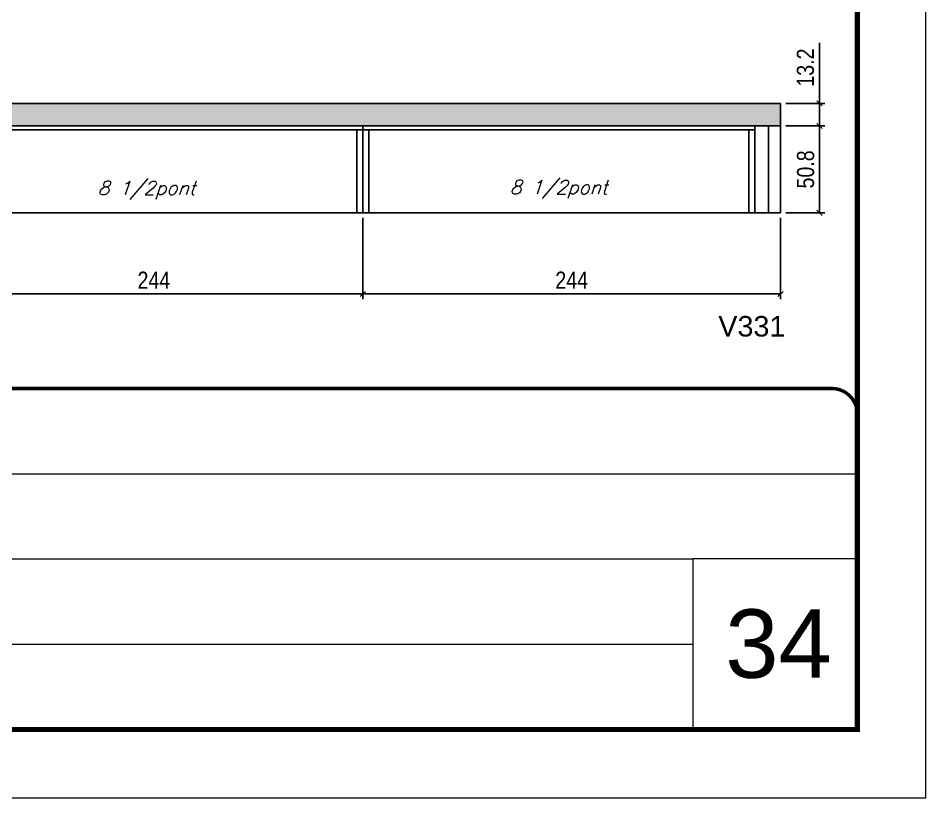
# Model space of a CAD drawing. Extents: x 137137 to 143418, y 10464 to 34486.
# Drawn here: x 139677 to 140207, y 24247 to 24703 of the extents above; entities that cross this region are included whole.
import ezdxf

# ---------------------------------------------------------------- set-up
doc = ezdxf.new("R2010")
doc.units = 0
doc.linetypes.add('CONTINUO', pattern=[0])
doc.linetypes.add('DASHED', pattern=[0.75, 0.5, -0.25])
for name, color, linetype in [('5', 5, 'Continuous'), ('COTA', 241, 'Continuous'), ('Painéis', 200, 'Continuous'), ('SARR_2.2x7', 40, 'Continuous'), ('SARR_3.5x7', 81, 'Continuous'), ('texto', 7, 'Continuous')]:
    doc.layers.add(name, color=color, linetype=linetype)
for name, color, linetype, lineweight in [('CARIMBO', 255, 'Continuous', 9), ('Folhas', 255, 'Continuous', 9), ('SARRAFO DE PRESSAO', 251, 'DASHED', 9)]:
    doc.layers.add(name, color=color, linetype=linetype, lineweight=lineweight)
doc.styles.add('ARIAL', font='arial.ttf')
doc.styles.add('COTA TECNICA', font='techl___.ttf', dxfattribs={"height": 10})
doc.styles.add('Romans', font='romans.shx')
doc.styles.get("Standard").update_dxf_attribs({"font": 'arial.ttf'})
doc.dimstyles.new('PAINEL', dxfattribs={"dimtxt": 10, "dimasz": 3, "dimexe": 3, "dimexo": 3, "dimgap": 3, "dimtad": 1, "dimdec": 1, "dimzin": 12, "dimdsep": 46, "dimtxsty": 'COTA TECNICA', "dimblk1": 'OBLIQUE', "dimblk2": 'OBLIQUE', "dimsah": 1, "dimcen": 0.9, "dimclrd": 4, "dimclre": 4, "dimclrt": 240, "dimadec": 1, "dimazin": 3, "dimtfac": 1, "dimtdec": 1, "dimtmove": 0, "dimatfit": 3, "dimfxl": 1, "dimtolj": 1, "dimtzin": 12, "dimarcsym": 0})

# ---------------------------------------------------------------- blocks, each defined once
blk = doc.blocks.new('9999999999')
at = {"color": 30, "linetype": 'CONTINUO'}
for p, q in [((98564.56, 34379.64), (99583.98, 34379.64)), ((98564.56, 34329.83), (99487.98, 34329.83)), ((99583.98, 34329.83), (99487.98, 34329.83)), ((99487.98, 34329.83), (99487.98, 34230.21)), ((98564.56, 34280.02), (99487.98, 34280.02))]:
    blk.add_line(p, q, dxfattribs=at)
at = {"color": 30, "linetype": 'CONTINUO', "const_width": 2}
blk.add_lwpolyline([(99583.98, 34230.21), (99583.98, 34414.45, 0.414214), (99568.98, 34429.45), (98228.98, 34429.45, 0.414214), (98213.98, 34414.45), (98213.98, 34245.21, 0.414214), (98228.98, 34230.21), (99583.98, 34230.21)], format="xyb", dxfattribs=at)
at = {"layer": 'Folhas'}
blk.add_lwpolyline([(98138.98, 34190.21), (99623.98, 34190.21), (99623.98, 35240.21), (98138.98, 35240.21)], close=True, dxfattribs=at)
at = {"layer": 'Folhas', "color": 30, "const_width": 3}
blk.add_lwpolyline([(98213.98, 34230.21), (99583.98, 34230.21), (99583.98, 35200.21), (98213.98, 35200.21)], close=True, dxfattribs=at)
blk = doc.blocks.new('_Oblique')
at = {"color": 0, "linetype": 'ByBlock', "lineweight": -2}
blk.add_line((-0.5, -0.5), (0.5, 0.5), dxfattribs=at)
blk = doc.blocks.new('*D1043')
at = {"layer": 'COTA', "color": 4, "lineweight": -2, "transparency": 16777216}
for p, q in [((139878.44, 24586.05), (139878.44, 24538.65)), ((140122.44, 24586.05), (140122.44, 24538.65)), ((140122.44, 24541.65), (139878.44, 24541.65))]:
    blk.add_line(p, q, dxfattribs=at)
at = {"layer": 'Defpoints', "color": 0, "transparency": 16777216}
for p in [(139878.44, 24589.05), (140122.44, 24589.05), (139878.44, 24541.65)]:
    blk.add_point(p, dxfattribs=at)
at = {"layer": 'COTA', "color": 4, "lineweight": -2, "transparency": 16777216, "xscale": 3, "yscale": 3, "zscale": 3, "rotation": 180}
blk.add_blockref('_Oblique', (139878.44, 24541.65), dxfattribs=at)
at = {"layer": 'COTA', "color": 4, "lineweight": -2, "transparency": 16777216, "xscale": 3, "yscale": 3, "zscale": 3}
blk.add_blockref('_Oblique', (140122.44, 24541.65), dxfattribs=at)
at = {"layer": 'COTA', "color": 240, "transparency": 16777216, "insert": (140000.44, 24549.73), "char_height": 10, "attachment_point": 5, "style": 'COTA TECNICA'}
blk.add_mtext('\\A1;244', dxfattribs=at)
blk = doc.blocks.new('*D1024')
at = {"layer": 'COTA', "color": 4, "lineweight": -2, "transparency": 16777216}
for p, q in [((139634.44, 24586.05), (139634.44, 24538.65)), ((139878.44, 24586.05), (139878.44, 24538.65)), ((139634.44, 24541.65), (139878.44, 24541.65))]:
    blk.add_line(p, q, dxfattribs=at)
at = {"layer": 'Defpoints', "color": 0, "transparency": 16777216}
for p in [(139634.44, 24589.05), (139878.44, 24589.05), (139878.44, 24541.65)]:
    blk.add_point(p, dxfattribs=at)
at = {"layer": 'COTA', "color": 4, "lineweight": -2, "transparency": 16777216, "xscale": 3, "yscale": 3, "zscale": 3, "rotation": 180}
blk.add_blockref('_Oblique', (139634.44, 24541.65), dxfattribs=at)
at = {"layer": 'COTA', "color": 4, "lineweight": -2, "transparency": 16777216, "xscale": 3, "yscale": 3, "zscale": 3}
blk.add_blockref('_Oblique', (139878.44, 24541.65), dxfattribs=at)
at = {"layer": 'COTA', "color": 240, "transparency": 16777216, "insert": (139756.44, 24549.73), "char_height": 10, "attachment_point": 5, "style": 'COTA TECNICA'}
blk.add_mtext('\\A1;244', dxfattribs=at)
blk = doc.blocks.new('*D1026')
at = {"layer": 'COTA', "color": 4, "lineweight": -2, "transparency": 16777216}
for p, q in [((140125.44, 24639.85), (140148.22, 24639.85)), ((140145.22, 24589.05), (140145.22, 24639.85)), ((140125.44, 24589.05), (140148.22, 24589.05))]:
    blk.add_line(p, q, dxfattribs=at)
at = {"layer": 'Defpoints', "color": 0, "transparency": 16777216}
for p in [(140122.44, 24639.85), (140145.22, 24639.85), (140122.44, 24589.05)]:
    blk.add_point(p, dxfattribs=at)
at = {"layer": 'COTA', "color": 4, "lineweight": -2, "transparency": 16777216, "xscale": 3, "yscale": 3, "zscale": 3}
for p, rotation in [((140145.22, 24639.85), 90), ((140145.22, 24589.05), 270)]:
    blk.add_blockref('_Oblique', p, dxfattribs=dict(at, rotation=rotation))
at = {"layer": 'COTA', "color": 240, "transparency": 16777216, "insert": (140137.09, 24614.45), "char_height": 10, "attachment_point": 5, "rotation": 90, "style": 'COTA TECNICA'}
blk.add_mtext('\\A1;50.8', dxfattribs=at)
blk = doc.blocks.new('*D1027')
at = {"layer": 'COTA', "color": 4, "lineweight": -2, "transparency": 16777216}
for p, q in [((140145.22, 24688.32), (140145.22, 24653.05)), ((140125.44, 24653.05), (140148.22, 24653.05)), ((140145.22, 24639.85), (140145.22, 24653.05)), ((140125.44, 24639.85), (140148.22, 24639.85))]:
    blk.add_line(p, q, dxfattribs=at)
at = {"layer": 'Defpoints', "color": 0, "transparency": 16777216}
for p in [(140122.44, 24653.05), (140145.22, 24653.05), (140122.44, 24639.85)]:
    blk.add_point(p, dxfattribs=at)
at = {"layer": 'COTA', "color": 4, "lineweight": -2, "transparency": 16777216, "xscale": 3, "yscale": 3, "zscale": 3}
for p, rotation in [((140145.22, 24653.05), 90), ((140145.22, 24639.85), 270)]:
    blk.add_blockref('_Oblique', p, dxfattribs=dict(at, rotation=rotation))
at = {"layer": 'COTA', "color": 240, "transparency": 16777216, "insert": (140137, 24673.95), "char_height": 10, "attachment_point": 5, "rotation": 90, "style": 'COTA TECNICA'}
blk.add_mtext('\\A1;13.2', dxfattribs=at)

msp = doc.modelspace()

# ---------------------------------------------------------------- hatches: boundary and pattern name
at = {"layer": 'COTA', "linetype": 'ByBlock'}
h = msp.add_hatch(dxfattribs=at)
h.set_pattern_fill('AR-CONC', color=256, scale=0.03)
h.set_pattern_definition([(50, (-1578.9157, -8032.0258), (5.46554007, -0.47817257), [0.5715, -6.2865]), (355, (-1578.9157, -8032.026), (-1.05730264, 5.73170536), [0.4572, -5.02921753]), (100.4514447, (-1578.46, -8032.0656), (4.40823741, 5.25353256), [0.48570026, -5.34270734]), (46.1842, (-1578.916, -8030.502), (8.13237123, -1.26126984), [0.85725, -9.42975]), (96.6355576, (-1578.238, -8030.607), (7.122124, 7.42278374), [0.7285507, -8.01406824]), (351.184151, (-1578.916, -8030.502), (7.122124, 7.42278374), [0.685799, -7.54379196]), (21, (-1578.1537, -8030.8828), (4.54843174, -3.06795595), [0.5715, -6.2865]), (326, (-1578.1537, -8030.883), (1.85406085, 5.52563898), [0.4572, -5.0292]), (71.451445, (-1577.7747, -8031.1384), (6.40249258, 2.45768307), [0.48570026, -5.34269813]), (37.5, (-1578.9157, -8032.0258), (0.092658098, 2.536651166), [0, -4.96824, 0, -5.1054, 0, -5.04825]), (7.5, (-1578.9157, -8032.0258), (2.004589875, 3.005417245), [0, -2.91084, 0, -4.85394, 0, -1.92405]), (327.5, (-1580.615, -8032.0258), (4.067717855, -0.17186232), [0, -1.905, 0, -5.9436, 0, -7.8867]), (317.5, (-1581.377, -8032.0258), (4.44387544, 0.76279473), [0, -2.4765, 0, -3.94716, 0, -5.6007])])
h.paths.add_polyline_path([(139245.44, 24639.85), (139327.44, 24639.85), (139327.44, 24589.05), (139354.44, 24589.05), (139354.44, 24639.85), (140122.44, 24639.85), (140122.44, 24653.05), (139354.44, 24653.05), (139327.44, 24653.05), (139245.44, 24653.05), (139218.44, 24653.05), (138911.44, 24653.05), (138911.44, 24631.85), (139218.44, 24631.85), (139218.44, 24589.05), (139245.44, 24589.05)])

# ---------------------------------------------------------------- linework, layer by layer
for p, q in [((140122.44, 24653.05), (139354.44, 24653.05)), ((140122.44, 24639.85), (140122.44, 24653.05))]:
    msp.add_line(p, q, dxfattribs=at)
at = {"layer": 'Painéis', "linetype": 'ByBlock'}
for p, q in [((140122.44, 24639.85), (139354.44, 24639.85)), ((139878.44, 24589.05), (139878.44, 24639.85)), ((140122.44, 24589.05), (140122.44, 24639.85)), ((140122.44, 24589.05), (139634.44, 24589.05))]:
    msp.add_line(p, q, dxfattribs=at)
at = {"layer": 'SARR_2.2x7', "linetype": 'Continuous'}
for p, q in [((139634.44, 24637.65), (139878.44, 24637.65)), ((139878.44, 24637.65), (140107.44, 24637.65)), ((140115.44, 24589.05), (140115.44, 24639.85))]:
    msp.add_line(p, q, dxfattribs=at)
at = {"layer": 'SARR_3.5x7'}
for p, q in [((139874.94, 24637.65), (139874.94, 24589.05)), ((139881.94, 24637.65), (139881.94, 24589.05)), ((140103.94, 24637.65), (140103.94, 24589.05)), ((140107.44, 24639.85), (140107.44, 24589.05)), ((140103.94, 24589.05), (140107.44, 24589.05))]:
    msp.add_line(p, q, dxfattribs=at)

# ---------------------------------------------------------------- block references
at = {"layer": 'SARRAFO DE PRESSAO', "color": 6, "linetype": 'ByBlock'}
msp.add_blockref('9999999999', (40583.31, -9943.03), dxfattribs=at)

# ---------------------------------------------------------------- texts
at = {"layer": '5', "linetype": 'Continuous'}
msp.add_text('V331', height=12, rotation=0, dxfattribs=at).set_placement((140086.1, 24516.79))
at = {"layer": 'CARIMBO', "style": 'ARIAL'}
msp.add_text('34', height=40, dxfattribs=at).set_placement((140090.15, 24317.32))
at = {"layer": 'texto', "color": 2, "char_height": 8, "attachment_point": 5, "style": 'Romans'}
for insert in [(139752.12, 24602.29), (139992.8, 24602.73)]:
    msp.add_mtext('{\\Q19;\\C256;8 1/2pont}', dxfattribs=dict(at, insert=insert))

# ---------------------------------------------------------------- dimensions: what is measured, and where the dimension line sits
at = {"layer": 'COTA'}
dim = msp.add_linear_dim(base=(140145.22, 24653.05), p1=(140122.44, 24639.85), p2=(140122.44, 24653.05), angle=90, dimstyle='PAINEL', override={"dimtmove": 1}, dxfattribs=at)
dim.commit()
dim.dimension.update_dxf_attribs({"geometry": '*D1027', "text_midpoint": (140145.22, 24673.95), "dimtype": 160})
dim = msp.add_linear_dim(base=(140145.22, 24639.85), p1=(140122.44, 24589.05), p2=(140122.44, 24639.85), angle=90, dimstyle='PAINEL', override={"dimtmove": 1}, dxfattribs=at)
dim.commit()
dim.dimension.update_dxf_attribs({"geometry": '*D1026', "text_midpoint": (140137.09, 24614.45)})
dim = msp.add_linear_dim(base=(139878.44, 24541.65), p1=(139634.44, 24589.05), p2=(139878.44, 24589.05), dimstyle='PAINEL', override={"dimtmove": 1}, dxfattribs=at)
dim.commit()
dim.dimension.update_dxf_attribs({"geometry": '*D1024', "text_midpoint": (139756.44, 24549.73)})
dim = msp.add_linear_dim(base=(139878.44, 24541.65), p1=(140122.44, 24589.05), p2=(139878.44, 24589.05), dimstyle='PAINEL', dxfattribs=at)
dim.commit()
dim.dimension.update_dxf_attribs({"geometry": '*D1043', "text_midpoint": (140000.44, 24549.73)})

doc.saveas('drawing.dxf')
